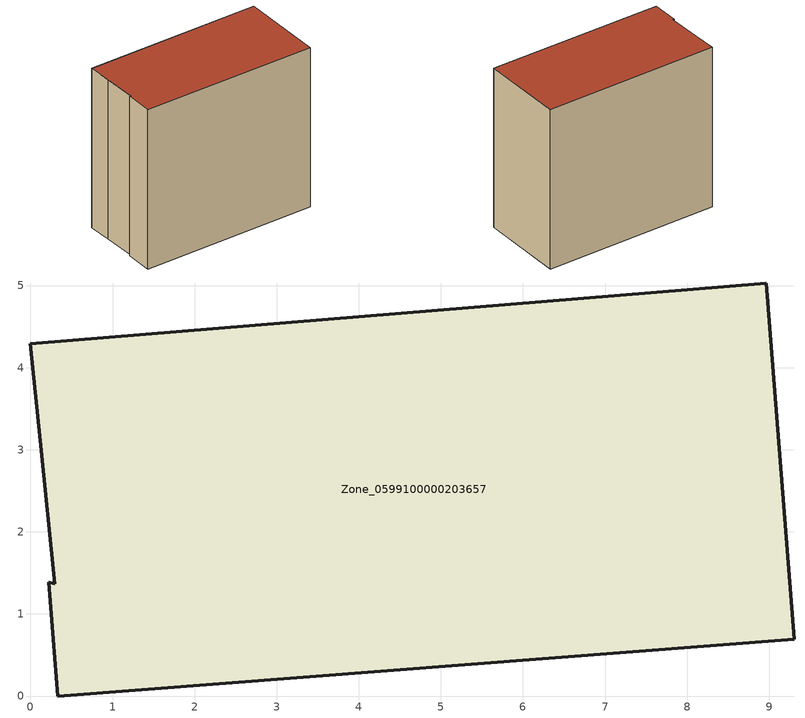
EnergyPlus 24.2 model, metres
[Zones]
Zone_0599100000203657
 floor ground (C_G): 0.12,3.11 0,4.29 8.96,5.03 9.3,0.69 0.33,0 0.23,1.39 0.3,1.37 z0
 wall outside (C_F): 0.23,1.39 0.33,0 9.3,0.69 8.96,5.03 0,4.29 0.12,3.11 0.3,1.37 0.23,1.39 z0:8.45
 roof outside (C_R): 0,4.29 0.12,3.11 0.3,1.37 0.23,1.39 0.33,0 9.3,0.69 8.96,5.03 z8.45
[BUILDING]
Pand.0599100000203657: North Axis=0; Terrain=City; Loads Convergence Tolerance Value=0.04; Temperature Convergence Tolerance Value=0.4; Solar Distribution=FullExterior; Maximum Number of Warmup Days=25; Minimum Number of Warmup Days=1
[Site:Location]
Rotterdam.The.Hague.AP_ZH_NLD Design_Conditions: Latitude=51.96; Longitude=4.45; Time Zone=1; Elevation=-4.5
[SITE:GROUNDTEMPERATURE:BUILDINGSURFACE]
18, 18, 18, 18, 18, 18, 18, 18, 18, 18, 18, 18
[MATERIAL] Thermal Absorptance=0.9; Solar Absorptance=0.7; Visible Absorptance=0.7
Name | Roughness | Thickness | Conductivity | Density | Specific Heat
G.TI.1946-1964 | MediumSmooth | 0.15 | 1 | 540 | 1210
F.TI.1946-1964 | Rough | 0.3 | 0.857143 | 1920 | 840
R.TI.1946-1964 | MediumRough | 0.2 | 0.277778 | 1500 | 1000
[CONSTRUCTION]
C_G: G.TI.1946-1964
C_F: F.TI.1946-1964
C_R: R.TI.1946-1964
[ZONE]
Zone_0599100000203657: Type=1; Multiplier=1; Ceiling Height=Autocalculate; Volume=Autocalculate; Floor Area=autocalculate; Part of Total Floor Area=Yes
[ZONEINFILTRATION:DESIGNFLOWRATE]
Infil_Zone_0599100000203657: Zone or ZoneList or Space or SpaceList=Zone_0599100000203657; Schedule=AlwaysOn; Design Flow Rate Calculation Method=Flow/Area; Flow Rate per Floor Area=0.003; Constant Term Coefficient=1; Temperature Term Coefficient=0; Velocity Term Coefficient=0; Velocity Squared Term Coefficient=0
[HVACTEMPLATE:ZONE:IDEALLOADSAIRSYSTEM]
Zone_0599100000203657: Maximum Heating Supply Air Temperature=50; Minimum Cooling Supply Air Temperature=13; Maximum Heating Supply Air Humidity Ratio=0.0156; Minimum Cooling Supply Air Humidity Ratio=0.0077; Heating Limit=NoLimit; Cooling Limit=NoLimit; Dehumidification Control Type=ConstantSensibleHeatRatio; Cooling Sensible Heat Ratio=0.7; Dehumidification Setpoint=60; Humidification Control Type=None; Humidification Setpoint=30; Outdoor Air Method=None; Outdoor Air Flow Rate per Person=0.00944; Outdoor Air Flow Rate per Zone Floor Area=0; Outdoor Air Flow Rate per Zone=0; Demand Controlled Ventilation Type=None; Outdoor Air Economizer Type=NoEconomizer; Heat Recovery Type=None; Sensible Heat Recovery Effectiveness=0.7; Latent Heat Recovery Effectiveness=0.65
[ZONECONTROL:THERMOSTAT]
ThermostatControl_Zone_0599100000203657: Zone or ZoneList=Zone_0599100000203657; Control Type Schedule=DualSetpointControlType; Control 1=Thermostat_Zone_0599100000203657; Temperature Difference Between Cutout And Setpoint=0
[THERMOSTATSETPOINT:DUALSETPOINT]
Thermostat_Zone_0599100000203657: Heating Setpoint Temperature Schedule=HeatingSetpoint_Zone_0599100000203657; Cooling Setpoint Temperature Schedule=CoolingSetpoint_Zone_0599100000203657
[SCHEDULE:COMPACT]
HeatingSetpoint_Zone_0599100000203657: Through: 12/31, For: AllDays, Until: 24:00, 21
CoolingSetpoint_Zone_0599100000203657: Through: 12/31, For: AllDays, Until: 24:00, 24
DualSetpointControlType: Through: 12/31, For: AllDays, Until: 24:00, 4
AlwaysOn: Through: 12/31, For: AllDays, Until: 24:00, 1
